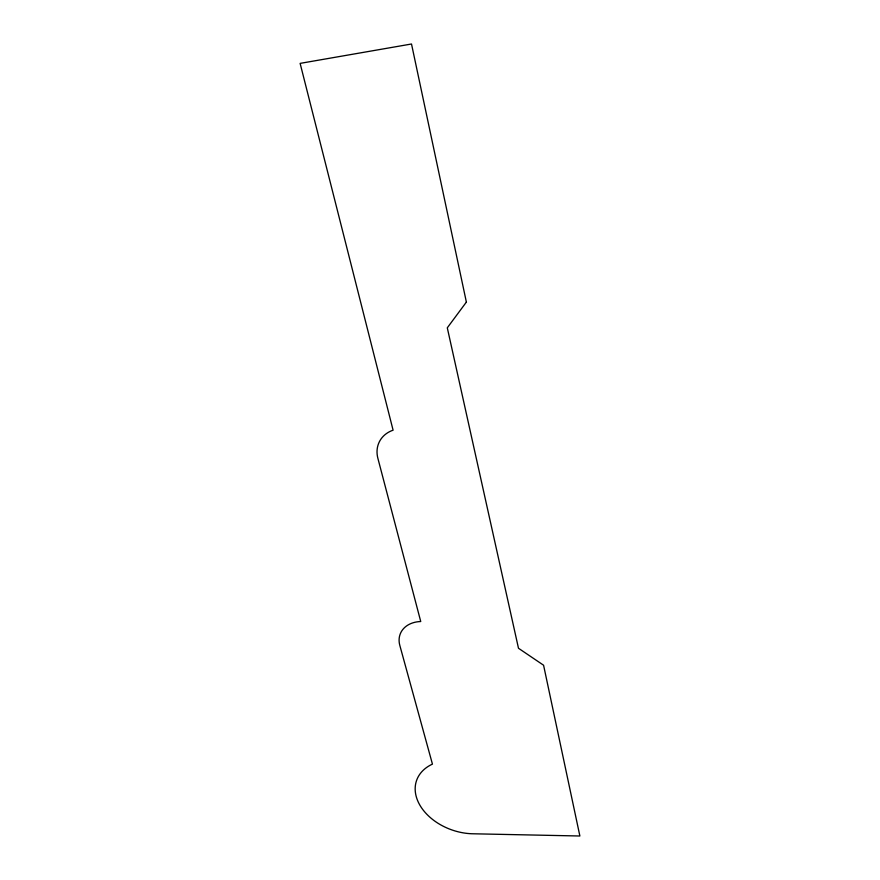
<?xml version="1.0" encoding="UTF-8"?>
<svg xmlns="http://www.w3.org/2000/svg" width="880" height="880" viewBox="0 0 880 880"><rect width="100%" height="100%" fill="white"/><g stroke="black" fill="none" stroke-linecap="round" stroke-linejoin="round"><path stroke-width="1.32" d="M466.378 302.093L447.293 327.822L518.485 648.263L543.576 665.225L579.876 836L473.363 833.789A49.731 35.046 19.2 0 1 420.024 805.409A49.731 35.046 19.2 0 1 432.443 764.115L399.817 645.403A28.71 21.89 21.9 0 1 420.739 621.522L377.872 458.293A31.306 26.07 27 0 1 393.096 430.188L300.124 63.382L411.51 44L466.378 302.093"/></g></svg>
